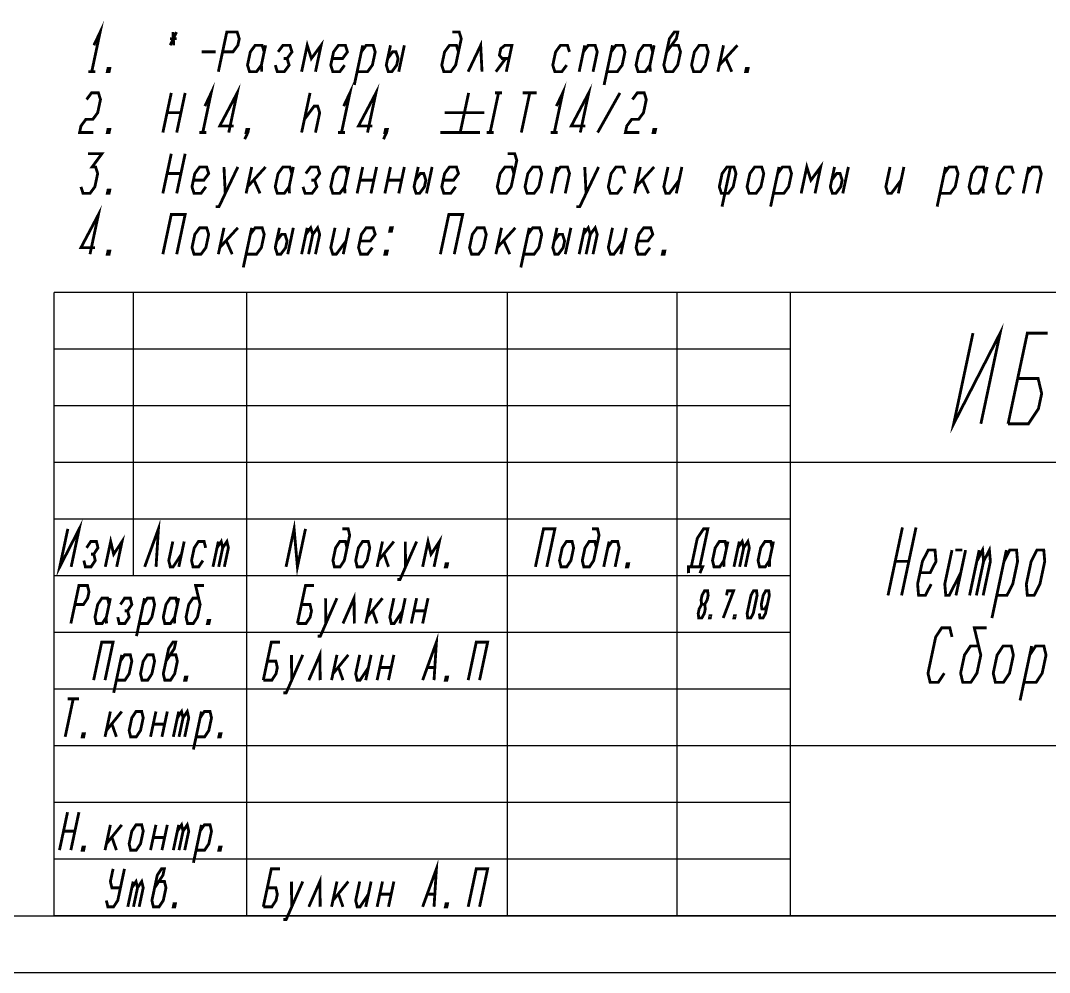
# Model space of a CAD drawing. Header units: millimetres. Extents: x 0 to 1189, y 0 to 841.
# Drawn here: x 996 to 1086.9, y 0 to 84 of the extents above; entities that cross this region are included whole.
import ezdxf

# ---------------------------------------------------------------- set-up
doc = ezdxf.new("R2010")
doc.units = ezdxf.units.MM
doc.header["$LTSCALE"] = 65.395
doc.layers.get('0').update_dxf_attribs({"linetype": 'CONTINUOUS'})

msp = doc.modelspace()

# ---------------------------------------------------------------- linework, layer by layer
at = {"color": 7, "linetype": 'CONTINUOUS'}
for p, q in [((1184, 60), (999, 60)), ((999, 5), (999, 60)), ((1006, 35), (1006, 60)), ((1016, 5), (1016, 60)), ((1039, 5), (1039, 60)), ((1054, 5), (1054, 60)), ((1064, 5), (1064, 60)), ((1064, 55), (999, 55)), ((1064, 50), (999, 50)), ((1184, 45), (999, 45)), ((1064, 40), (999, 40)), ((1064, 35), (999, 35)), ((1064, 30), (999, 30)), ((1064, 25), (999, 25)), ((1184, 20), (999, 20)), ((1064, 15), (999, 15)), ((1064, 10), (999, 10)), ((20, 5), (1184, 5)), ((1184, 5), (999, 5)), ((0, 0), (1189, 0))]:
    msp.add_line(p, q, dxfattribs=at)
at = {"color": 2, "linetype": 'CONTINUOUS', "const_width": 0.25}
for points in [[(1002.4962351, 81.8064848), (1003.0504583, 82.9731511), (1002.306535, 79.4731521)], [(1009.7879315, 82.9731511), (1009.2337083, 81.8064848)], [(1009.4816827, 82.9731511), (1009.539957, 81.8064848)], [(1013.4846155, 79.4731521), (1014.2286113, 82.9731511), (1015.1473577, 82.9731511), (1015.3295829, 82.389827), (1015.205632, 81.8064848), (1014.7753597, 81.2231607), (1013.8566134, 81.2231607)], [(1034.681603, 81.2231607), (1034.4993777, 81.8064848), (1033.8868801, 81.8064848), (1033.4566078, 81.2231607), (1033.2086334, 80.0564944), (1033.3908587, 79.4731521), (1034.0033563, 79.4731521), (1034.4336285, 80.0564944), (1034.9295774, 82.389827), (1034.7473521, 82.9731511), (1034.1348546, 82.9731511)], [(1053.0566023, 81.2231607), (1053.9170743, 82.389827), (1054.0410978, 82.9731511), (1053.734849, 82.9731511), (1053.3045767, 82.389827), (1052.8086279, 80.0564944), (1052.9908531, 79.4731521), (1053.6033507, 79.4731521), (1054.033623, 80.0564944), (1054.2815974, 81.2231607), (1054.0993721, 81.8064848), (1053.4868746, 81.8064848)], [(1009.2046074, 82.389827), (1009.8171049, 82.389827)], [(1017.5315988, 81.2231607), (1017.3493735, 81.8064848), (1016.7368759, 81.8064848), (1016.3066036, 81.2231607), (1016.0586292, 80.0564944), (1016.2408545, 79.4731521), (1016.8533521, 79.4731521), (1017.2836243, 80.0564944)], [(1017.6556223, 81.8064848), (1017.2836243, 80.0564944), (1017.3127252, 79.4731521)], [(1018.5086194, 80.0564944), (1018.6909173, 79.4731521), (1019.3034149, 79.4731521), (1019.7336146, 80.0564944), (1019.5513893, 80.6398185), (1019.981589, 81.2231607), (1019.7993637, 81.8064848), (1019.1868661, 81.8064848), (1018.7565939, 81.2231607)], [(1020.8346588, 79.4731521), (1021.3306076, 81.8064848), (1021.6951307, 80.6398185), (1022.5556027, 81.8064848), (1022.0596539, 79.4731521)], [(1023.5326234, 80.6398185), (1024.4513698, 80.6398185), (1024.881642, 81.2231607), (1024.6993442, 81.8064848), (1024.0868466, 81.8064848), (1023.6565743, 81.2231607), (1023.4085999, 80.0564944), (1023.5908978, 79.4731521), (1024.2033953, 79.4731521), (1024.633595, 80.0564944)], [(1025.4866648, 78.3064858), (1026.2305881, 81.8064848)], [(1025.7346392, 79.4731521), (1026.6533856, 79.4731521), (1027.0836578, 80.0564944), (1027.3316323, 81.2231607), (1027.1493344, 81.8064848), (1026.5368369, 81.8064848), (1026.1066371, 81.2231607)], [(1028.6805783, 81.8064848), (1028.308653, 80.0564944), (1028.4908782, 79.4731521), (1028.797127, 79.4731521), (1029.2273993, 80.0564944), (1029.3513502, 80.6398185), (1029.1691249, 81.2231607), (1028.8628762, 81.2231607), (1028.4326039, 80.6398185)], [(1029.9055734, 81.8064848), (1029.4096246, 79.4731521)], [(1035.5346002, 79.4731521), (1036.6431191, 81.8064848), (1036.7596678, 79.4731521)], [(1038.9034093, 79.4731521), (1039.3993582, 81.8064848), (1038.7868606, 81.8064848), (1038.4186364, 81.5148228), (1038.2946129, 80.9314987), (1038.5388862, 80.6398185), (1039.1513837, 80.6398185)], [(1044.4816365, 81.2231607), (1044.2993386, 81.8064848), (1043.6868411, 81.8064848), (1043.2566414, 81.2231607), (1043.0085944, 80.0564944), (1043.1908922, 79.4731521), (1043.8033898, 79.4731521), (1044.233662, 80.0564944)], [(1045.3346337, 79.4731521), (1045.8305825, 81.8064848)], [(1045.7066316, 81.2231607), (1046.1368313, 81.8064848), (1046.7493289, 81.8064848), (1046.9316267, 81.2231607), (1046.5596288, 79.4731521)], [(1047.5366495, 78.3064858), (1048.2805728, 81.8064848)], [(1047.7846239, 79.4731521), (1048.7033702, 79.4731521), (1049.1336425, 80.0564944), (1049.3816169, 81.2231607), (1049.1993191, 81.8064848), (1048.5868215, 81.8064848), (1048.1566218, 81.2231607)], [(1051.8316072, 81.2231607), (1051.6493819, 81.8064848), (1051.0368843, 81.8064848), (1050.6066121, 81.2231607), (1050.3586376, 80.0564944), (1050.5408629, 79.4731521), (1051.1533605, 79.4731521), (1051.5836328, 80.0564944)], [(1051.9556307, 81.8064848), (1051.5836328, 80.0564944), (1051.6127336, 79.4731521)], [(1055.2586181, 80.0564944), (1055.440916, 79.4731521), (1056.0534135, 79.4731521), (1056.4836132, 80.0564944), (1056.7315876, 81.2231607), (1056.5493624, 81.8064848), (1055.9368648, 81.8064848), (1055.5065925, 81.2231607), (1055.2586181, 80.0564944)], [(1058.0806063, 81.8064848), (1057.5846574, 79.4731521)], [(1057.7086083, 80.0564944), (1059.3056014, 81.8064848)], [(1012.0191207, 81.2231607), (1013.2441158, 81.2231607)], [(1019.2451405, 80.6398185), (1019.5513893, 80.6398185)], [(1037.984663, 79.4731521), (1038.8451349, 80.6398185)], [(1058.292005, 80.6398185), (1058.8096525, 79.4731521)], [(1002.0002863, 79.4731521), (1002.6127838, 79.4731521)], [(1003.8377789, 79.4731521), (1003.6846545, 79.4731521), (1003.74663, 79.7648323), (1003.8997544, 79.7648323), (1003.8377789, 79.4731521)], [(1060.187772, 79.4731521), (1060.0346476, 79.4731521), (1060.0966231, 79.7648323), (1060.2497475, 79.7648323), (1060.187772, 79.4731521)], [(1012.296196, 76.4392028), (1012.8504918, 77.6058691), (1012.106496, 74.1058701)], [(1014.4033618, 74.1058701), (1015.1473577, 77.6058691), (1013.608639, 74.6891942), (1014.8336341, 74.6891942)], [(1024.5462198, 76.4392028), (1025.100443, 77.6058691), (1024.3565197, 74.1058701)], [(1026.6533856, 74.1058701), (1027.3973088, 77.6058691), (1025.8586627, 74.6891942), (1027.0836578, 74.6891942)], [(1043.329575, 76.4392028), (1043.8837982, 77.6058691), (1043.1398749, 74.1058701)], [(1045.4367408, 74.1058701), (1046.1806641, 77.6058691), (1044.6419454, 74.6891942), (1045.8669405, 74.6891942)], [(1001.8545641, 77.0225269), (1002.2848364, 77.6058691), (1002.8973339, 77.6058691), (1003.0795592, 77.0225269), (1002.8315848, 75.8558606), (1002.4013851, 75.2725365), (1001.7888875, 75.2725365), (1001.3586152, 74.6891942), (1001.2346643, 74.1058701), (1002.4596594, 74.1058701)], [(1008.584635, 74.1058701), (1009.3285583, 77.6058691)], [(1010.5535534, 77.6058691), (1009.8096301, 74.1058701)], [(1021.578582, 77.6058691), (1020.8346588, 74.1058701)], [(1035.5785781, 77.6058691), (1034.8346548, 74.1058701)], [(1038.2181958, 77.6058691), (1037.4742, 74.1058701)], [(1037.911947, 77.6058691), (1038.5244446, 77.6058691)], [(1040.9744348, 77.6058691), (1040.230439, 74.1058701)], [(1040.3619373, 77.6058691), (1041.5869324, 77.6058691)], [(1046.9679847, 74.1058701), (1048.9369031, 77.6058691)], [(1050.0379473, 77.0225269), (1050.468147, 77.6058691), (1051.0806445, 77.6058691), (1051.2629424, 77.0225269), (1051.014968, 75.8558606), (1050.5846957, 75.2725365), (1049.9721981, 75.2725365), (1049.5419258, 74.6891942), (1049.4179749, 74.1058701), (1050.64297, 74.1058701)], [(1021.0826332, 75.2725365), (1021.9431052, 76.4392028), (1022.2493539, 76.4392028), (1022.4315792, 75.8558606), (1022.0596539, 74.1058701)], [(1008.9566329, 75.8558606), (1010.1816281, 75.8558606)], [(1033.4566078, 75.8558606), (1036.956625, 75.8558606)], [(1003.8377789, 74.1058701), (1003.6846545, 74.1058701), (1003.74663, 74.3975322), (1003.8997544, 74.3975322), (1003.8377789, 74.1058701)], [(1016.0877301, 74.1058701), (1015.9346057, 74.1058701), (1015.9966537, 74.3975322), (1016.1497781, 74.3975322), (1016.0877301, 74.1058701), (1015.8106548, 73.5225279)], [(1028.3377538, 74.1058701), (1028.1846295, 74.1058701), (1028.2466049, 74.3975322), (1028.3997293, 74.3975322), (1028.3377538, 74.1058701), (1028.0606785, 73.5225279)], [(1052.0210895, 74.1058701), (1051.8679651, 74.1058701), (1051.9299406, 74.3975322), (1052.083065, 74.3975322), (1052.0210895, 74.1058701)], [(1011.8002472, 74.1058701), (1012.4127448, 74.1058701)], [(1024.0502709, 74.1058701), (1024.6627685, 74.1058701)], [(1033.0846099, 74.1058701), (1036.5846271, 74.1058701)], [(1037.1679512, 74.1058701), (1037.7804487, 74.1058701)], [(1042.8336262, 74.1058701), (1043.4461237, 74.1058701)], [(1001.9785876, 72.2385871), (1003.2035827, 72.2385871), (1002.3431107, 71.0719117), (1002.6493595, 71.0719117), (1002.8315848, 70.4885786), (1002.5836104, 69.3219122), (1002.1534106, 68.7385791), (1001.5409131, 68.7385791), (1001.3586152, 69.3219122)], [(1008.584635, 68.7385791), (1009.3285583, 72.2385871)], [(1010.5535534, 72.2385871), (1009.8096301, 68.7385791)], [(1039.5815834, 70.4885786), (1039.3993582, 71.0719117), (1038.7868606, 71.0719117), (1038.3565883, 70.4885786), (1038.1086139, 69.3219122), (1038.2909117, 68.7385791), (1038.9034093, 68.7385791), (1039.333609, 69.3219122), (1039.8295579, 71.6552449), (1039.6473326, 72.2385871), (1039.034835, 72.2385871)], [(1011.2825997, 69.9052454), (1012.201346, 69.9052454), (1012.6316183, 70.4885786), (1012.4493204, 71.0719117), (1011.8368229, 71.0719117), (1011.4066232, 70.4885786), (1011.1586487, 69.3219122), (1011.340874, 68.7385791), (1011.9533716, 68.7385791), (1012.3836439, 69.3219122)], [(1013.2366411, 67.5719127), (1013.5428898, 67.5719127), (1015.205632, 71.0719117)], [(1013.9806369, 71.0719117), (1014.097113, 68.7385791)], [(1016.4306271, 71.0719117), (1015.9346057, 68.7385791)], [(1016.0586292, 69.3219122), (1017.6556223, 71.0719117)], [(1019.981589, 70.4885786), (1019.7993637, 71.0719117), (1019.1868661, 71.0719117), (1018.7565939, 70.4885786), (1018.5086194, 69.3219122), (1018.6909173, 68.7385791), (1019.3034149, 68.7385791), (1019.7336146, 69.3219122)], [(1020.1056125, 71.0719117), (1019.7336146, 69.3219122), (1019.762788, 68.7385791)], [(1020.9586097, 69.3219122), (1021.1409075, 68.7385791), (1021.7534051, 68.7385791), (1022.1836048, 69.3219122), (1022.0013795, 69.9052454), (1022.4315792, 70.4885786), (1022.2493539, 71.0719117), (1021.6368564, 71.0719117), (1021.2065841, 70.4885786)], [(1024.881642, 70.4885786), (1024.6993442, 71.0719117), (1024.0868466, 71.0719117), (1023.6565743, 70.4885786), (1023.4085999, 69.3219122), (1023.5908978, 68.7385791), (1024.2033953, 68.7385791), (1024.633595, 69.3219122)], [(1025.005593, 71.0719117), (1024.633595, 69.3219122), (1024.6627685, 68.7385791)], [(1025.7346392, 68.7385791), (1026.2305881, 71.0719117)], [(1027.4555832, 71.0719117), (1026.9596343, 68.7385791)], [(1028.1846295, 68.7385791), (1028.6805783, 71.0719117)], [(1029.9055734, 71.0719117), (1029.4096246, 68.7385791)], [(1031.1305685, 71.0719117), (1030.7586432, 69.3219122), (1030.9408685, 68.7385791), (1031.2471172, 68.7385791), (1031.6773895, 69.3219122), (1031.8013405, 69.9052454), (1031.6191152, 70.4885786), (1031.3128664, 70.4885786), (1030.8825941, 69.9052454)], [(1032.3556362, 71.0719117), (1031.8596148, 68.7385791)], [(1033.3325844, 69.9052454), (1034.2514033, 69.9052454), (1034.681603, 70.4885786), (1034.4993777, 71.0719117), (1033.8868801, 71.0719117), (1033.4566078, 70.4885786), (1033.2086334, 69.3219122), (1033.3908587, 68.7385791), (1034.0033563, 68.7385791), (1034.4336285, 69.3219122)], [(1040.5586041, 69.3219122), (1040.740902, 68.7385791), (1041.3533995, 68.7385791), (1041.7835992, 69.3219122), (1042.0316462, 70.4885786), (1041.8493484, 71.0719117), (1041.2368508, 71.0719117), (1040.8065786, 70.4885786), (1040.5586041, 69.3219122)], [(1042.8846434, 68.7385791), (1043.3805923, 71.0719117)], [(1043.2566414, 70.4885786), (1043.6868411, 71.0719117), (1044.2993386, 71.0719117), (1044.4816365, 70.4885786), (1044.1096385, 68.7385791)], [(1045.0866592, 67.5719127), (1045.392908, 67.5719127), (1047.0555776, 71.0719117)], [(1045.8305825, 71.0719117), (1045.9471312, 68.7385791)], [(1049.3816169, 70.4885786), (1049.1993191, 71.0719117), (1048.5868215, 71.0719117), (1048.1566218, 70.4885786), (1047.9086474, 69.3219122), (1048.0908727, 68.7385791), (1048.7033702, 68.7385791), (1049.1336425, 69.3219122)], [(1050.7306356, 71.0719117), (1050.2346141, 68.7385791)], [(1050.3586376, 69.3219122), (1051.9556307, 71.0719117)], [(1053.1806258, 71.0719117), (1052.8086279, 69.3219122), (1052.9908531, 68.7385791), (1053.2971019, 68.7385791), (1054.1576465, 69.9052454)], [(1054.4056209, 71.0719117), (1053.9096721, 68.7385791)], [(1057.7086083, 69.3219122), (1057.8909062, 68.7385791), (1058.5034037, 68.7385791), (1058.9336035, 69.3219122), (1059.1815779, 70.4885786), (1058.9993526, 71.0719117), (1058.386855, 71.0719117), (1057.9565828, 70.4885786), (1057.7086083, 69.3219122)], [(1058.6931038, 71.0719117), (1057.9491805, 67.5719127)], [(1060.1585986, 69.3219122), (1060.3408964, 68.7385791), (1060.953394, 68.7385791), (1061.3835937, 69.3219122), (1061.6316407, 70.4885786), (1061.4493428, 71.0719117), (1060.8368453, 71.0719117), (1060.4066456, 70.4885786), (1060.1585986, 69.3219122)], [(1062.2366635, 67.5719127), (1062.9805867, 71.0719117)], [(1062.4846379, 68.7385791), (1063.4033842, 68.7385791), (1063.8336565, 69.3219122), (1064.0816309, 70.4885786), (1063.8993331, 71.0719117), (1063.2868355, 71.0719117), (1062.8566358, 70.4885786)], [(1064.9346281, 68.7385791), (1065.430577, 71.0719117), (1065.7951001, 69.9052454), (1066.6555721, 71.0719117), (1066.1596232, 68.7385791)], [(1067.8805672, 71.0719117), (1067.5086418, 69.3219122), (1067.6908671, 68.7385791), (1067.9971159, 68.7385791), (1068.4273882, 69.3219122), (1068.5513391, 69.9052454), (1068.3691138, 70.4885786), (1068.0628651, 70.4885786), (1067.6325928, 69.9052454)], [(1069.1056349, 71.0719117), (1068.6096135, 68.7385791)], [(1072.7806202, 71.0719117), (1072.4086223, 69.3219122), (1072.5909202, 68.7385791), (1072.8971689, 68.7385791), (1073.7576409, 69.9052454)], [(1074.0056154, 71.0719117), (1073.5096665, 68.7385791)], [(1076.9366774, 67.5719127), (1077.6806007, 71.0719117)], [(1077.1846519, 68.7385791), (1078.1033982, 68.7385791), (1078.5335979, 69.3219122), (1078.7816449, 70.4885786), (1078.599347, 71.0719117), (1077.9868495, 71.0719117), (1077.5565772, 70.4885786)], [(1081.2316351, 70.4885786), (1081.0493373, 71.0719117), (1080.4368397, 71.0719117), (1080.00664, 70.4885786), (1079.758593, 69.3219122), (1079.9408909, 68.7385791), (1080.5533884, 68.7385791), (1080.9836607, 69.3219122)], [(1081.3555861, 71.0719117), (1080.9836607, 69.3219122), (1081.0127616, 68.7385791)], [(1083.6816254, 70.4885786), (1083.4993275, 71.0719117), (1082.88683, 71.0719117), (1082.4566302, 70.4885786), (1082.2086558, 69.3219122), (1082.3908811, 68.7385791), (1083.0033787, 68.7385791), (1083.4336509, 69.3219122)], [(1084.5346226, 68.7385791), (1085.0305714, 71.0719117)], [(1084.9066205, 70.4885786), (1085.3368202, 71.0719117), (1085.9493177, 71.0719117), (1086.1316156, 70.4885786), (1085.7596177, 68.7385791)], [(1008.9566329, 70.4885786), (1010.1816281, 70.4885786)], [(1016.6420259, 69.9052454), (1017.1596008, 68.7385791)], [(1021.6951307, 69.9052454), (1022.0013795, 69.9052454)], [(1025.9826136, 69.9052454), (1027.2076088, 69.9052454)], [(1028.4326039, 69.9052454), (1029.657599, 69.9052454)], [(1050.9419617, 69.9052454), (1051.4596093, 68.7385791)], [(1003.8377789, 68.7385791), (1003.6846545, 68.7385791), (1003.74663, 69.0302502), (1003.8997544, 69.0302502), (1003.8377789, 68.7385791)], [(1002.1534106, 63.3712971), (1002.8973339, 66.8712961), (1001.3586152, 63.9546302), (1002.5836104, 63.9546302)], [(1008.584635, 63.3712971), (1009.3285583, 66.8712961), (1010.5535534, 66.8712961), (1009.8096301, 63.3712971)], [(1033.0846099, 63.3712971), (1033.8286058, 66.8712961), (1035.0536009, 66.8712961), (1034.309605, 63.3712971)], [(1011.1586487, 63.9546302), (1011.340874, 63.3712971), (1011.9533716, 63.3712971), (1012.3836439, 63.9546302), (1012.6316183, 65.1212966), (1012.4493204, 65.7046297), (1011.8368229, 65.7046297), (1011.4066232, 65.1212966), (1011.1586487, 63.9546302)], [(1013.9806369, 65.7046297), (1013.4846155, 63.3712971)], [(1013.608639, 63.9546302), (1015.205632, 65.7046297)], [(1015.6866313, 62.2046307), (1016.4306271, 65.7046297)], [(1015.9346057, 63.3712971), (1016.8533521, 63.3712971), (1017.2836243, 63.9546302), (1017.5315988, 65.1212966), (1017.3493735, 65.7046297), (1016.7368759, 65.7046297), (1016.3066036, 65.1212966)], [(1018.8806174, 65.7046297), (1018.5086194, 63.9546302), (1018.6909173, 63.3712971), (1018.9971661, 63.3712971), (1019.4273658, 63.9546302), (1019.5513893, 64.5379634), (1019.3690914, 65.1212966), (1019.0628427, 65.1212966), (1018.6326429, 64.5379634)], [(1020.1056125, 65.7046297), (1019.6096636, 63.3712971)], [(1020.8346588, 63.3712971), (1021.3306076, 65.7046297)], [(1021.2065841, 65.1212966), (1021.6368564, 65.7046297), (1021.8190817, 65.1212966), (1021.4471563, 63.3712971)], [(1021.8190817, 65.1212966), (1022.2493539, 65.7046297), (1022.4315792, 65.1212966), (1022.0596539, 63.3712971)], [(1023.7805978, 65.7046297), (1023.4085999, 63.9546302), (1023.5908978, 63.3712971), (1023.8971465, 63.3712971), (1024.7576185, 64.5379634)], [(1025.005593, 65.7046297), (1024.5096441, 63.3712971)], [(1025.9826136, 64.5379634), (1026.90136, 64.5379634), (1027.3316323, 65.1212966), (1027.1493344, 65.7046297), (1026.5368369, 65.7046297), (1026.1066371, 65.1212966), (1025.8586627, 63.9546302), (1026.040888, 63.3712971), (1026.6533856, 63.3712971), (1027.0836578, 63.9546302)], [(1028.7717272, 65.4129586), (1028.6186028, 65.4129586), (1028.6805783, 65.7046297), (1028.8337027, 65.7046297), (1028.7717272, 65.4129586)], [(1035.6586237, 63.9546302), (1035.8409215, 63.3712971), (1036.4534191, 63.3712971), (1036.8836188, 63.9546302), (1037.1315932, 65.1212966), (1036.9493679, 65.7046297), (1036.3368704, 65.7046297), (1035.9065981, 65.1212966), (1035.6586237, 63.9546302)], [(1038.4806118, 65.7046297), (1037.984663, 63.3712971)], [(1038.1086139, 63.9546302), (1039.7056069, 65.7046297)], [(1040.1866788, 62.2046307), (1040.9306021, 65.7046297)], [(1040.4346532, 63.3712971), (1041.3533995, 63.3712971), (1041.7835992, 63.9546302), (1042.0316462, 65.1212966), (1041.8493484, 65.7046297), (1041.2368508, 65.7046297), (1040.8065786, 65.1212966)], [(1043.3805923, 65.7046297), (1043.0085944, 63.9546302), (1043.1908922, 63.3712971), (1043.497141, 63.3712971), (1043.9274133, 63.9546302), (1044.0513642, 64.5379634), (1043.8691389, 65.1212966), (1043.5628901, 65.1212966), (1043.1326179, 64.5379634)], [(1044.6055874, 65.7046297), (1044.1096385, 63.3712971)], [(1045.3346337, 63.3712971), (1045.8305825, 65.7046297)], [(1045.7066316, 65.1212966), (1046.1368313, 65.7046297), (1046.3191292, 65.1212966), (1045.9471312, 63.3712971)], [(1046.3191292, 65.1212966), (1046.7493289, 65.7046297), (1046.9316267, 65.1212966), (1046.5596288, 63.3712971)], [(1048.2805728, 65.7046297), (1047.9086474, 63.9546302), (1048.0908727, 63.3712971), (1048.3971215, 63.3712971), (1049.2575934, 64.5379634)], [(1049.5055679, 65.7046297), (1049.009619, 63.3712971)], [(1050.4825886, 64.5379634), (1051.4013349, 64.5379634), (1051.8316072, 65.1212966), (1051.6493819, 65.7046297), (1051.0368843, 65.7046297), (1050.6066121, 65.1212966), (1050.3586376, 63.9546302), (1050.5408629, 63.3712971), (1051.1533605, 63.3712971), (1051.5836328, 63.9546302)], [(1014.1919631, 64.5379634), (1014.7096106, 63.3712971)], [(1038.6920106, 64.5379634), (1039.2096581, 63.3712971)], [(1003.8377789, 63.3712971), (1003.6846545, 63.3712971), (1003.74663, 63.6629591), (1003.8997544, 63.6629591), (1003.8377789, 63.3712971)], [(1028.3377538, 63.3712971), (1028.1846295, 63.3712971), (1028.2466049, 63.6629591), (1028.3997293, 63.6629591), (1028.3377538, 63.3712971)], [(1052.8377288, 63.3712971), (1052.6846044, 63.3712971), (1052.7466524, 63.6629591), (1052.8997768, 63.6629591), (1052.8377288, 63.3712971)], [(1080.1004741, 56.4106415), (1078.3999951, 48.410636), (1082.500463, 56.4106415), (1080.799984, 48.410636)], [(1083.199973, 48.410636), (1084.900452, 56.4106415), (1086.7004255, 56.4106415)], [(1083.199973, 48.410636), (1085.0000191, 48.410636), (1085.8834235, 49.7439702), (1086.1668124, 51.0773045), (1085.8502586, 52.4106387), (1084.0502125, 52.4106387)], [(1000.197047, 39.1375753), (999.4849823, 35.7875802), (1001.20208, 39.1375753), (1000.4900153, 35.7875802)], [(1006.980022, 35.7875802), (1008.194567, 39.1375753), (1007.9849825, 35.7875802)], [(1019.4600226, 35.7875802), (1020.1720873, 39.1375753), (1020.4649831, 35.7875802), (1021.1770478, 39.1375753)], [(1024.8410024, 37.4625778), (1024.7084881, 38.0209103), (1024.2059353, 38.0209103), (1023.8360419, 37.4625778), (1023.5986628, 36.3459127), (1023.7312497, 35.7875802), (1024.2337299, 35.7875802), (1024.6036959, 36.3459127), (1025.0783815, 38.5792428), (1024.9457946, 39.1375753), (1024.4433144, 39.1375753)], [(1041.4750282, 35.7875802), (1042.1870929, 39.1375753), (1043.1920533, 39.1375753), (1042.4799886, 35.7875802)], [(1046.8560079, 37.4625778), (1046.7234937, 38.0209103), (1046.2209409, 38.0209103), (1045.8510475, 37.4625778), (1045.6136684, 36.3459127), (1045.7462552, 35.7875802), (1046.2487355, 35.7875802), (1046.6187014, 36.3459127), (1047.093387, 38.5792428), (1046.9608002, 39.1375753), (1046.4583199, 39.1375753)], [(1055.2312589, 35.7875802), (1055.7653074, 38.3000811), (1056.3201838, 39.1375753), (1056.6970439, 39.1375753), (1055.9849792, 35.7875802)], [(1072.5999915, 33.2667518), (1073.8753508, 39.2667514)], [(1075.075309, 39.2667514), (1073.8000223, 33.2667518)], [(1003.5049692, 35.7875802), (1003.9797274, 38.0209103), (1004.2448286, 36.9042452), (1004.9846879, 38.0209103), (1004.5100023, 35.7875802)], [(1013.3660348, 37.4625778), (1013.7359282, 38.0209103), (1013.868515, 37.4625778), (1013.5124827, 35.7875802)], [(1013.868515, 37.4625778), (1014.238481, 38.0209103), (1014.3710678, 37.4625778), (1014.0150355, 35.7875802)], [(1031.5199835, 35.7875802), (1031.9947416, 38.0209103), (1032.2598428, 36.9042452), (1032.9997021, 38.0209103), (1032.5250165, 35.7875802)], [(1059.3560381, 37.4625778), (1059.7259315, 38.0209103), (1059.8585183, 37.4625778), (1059.502486, 35.7875802)], [(1059.8585183, 37.4625778), (1060.2284843, 38.0209103), (1060.3609985, 37.4625778), (1060.0049662, 35.7875802)], [(1001.6137016, 36.3459127), (1001.7462159, 35.7875802), (1002.2487687, 35.7875802), (1002.618662, 36.3459127), (1002.4860752, 36.9042452), (1002.8560411, 37.4625778), (1002.7234543, 38.0209103), (1002.2209741, 38.0209103), (1001.8510081, 37.4625778)], [(1009.4647011, 38.0209103), (1009.1086688, 36.3459127), (1009.2412556, 35.7875802), (1009.4924957, 35.7875802), (1010.232355, 36.9042452)], [(1010.4697341, 38.0209103), (1009.994976, 35.7875802)], [(1012.3610018, 37.4625778), (1012.2284875, 38.0209103), (1011.7259347, 38.0209103), (1011.3560413, 37.4625778), (1011.1186622, 36.3459127), (1011.2512491, 35.7875802), (1011.7537293, 35.7875802), (1012.1236953, 36.3459127)], [(1013.0100024, 35.7875802), (1013.484688, 38.0209103)], [(1025.6086563, 36.3459127), (1025.7412432, 35.7875802), (1026.2437234, 35.7875802), (1026.6136893, 36.3459127), (1026.8510684, 37.4625778), (1026.7184816, 38.0209103), (1026.2159288, 38.0209103), (1025.8460354, 37.4625778), (1025.6086563, 36.3459127)], [(1027.9746821, 38.0209103), (1027.4999965, 35.7875802)], [(1027.6186498, 36.3459127), (1028.9797151, 38.0209103)], [(1029.2726109, 34.6709151), (1029.5239236, 34.6709151), (1030.9897086, 38.0209103)], [(1029.9846756, 38.0209103), (1030.0124702, 35.7875802)], [(1043.6036749, 36.3459127), (1043.7362618, 35.7875802), (1044.238742, 35.7875802), (1044.6087079, 36.3459127), (1044.8460145, 37.4625778), (1044.7134276, 38.0209103), (1044.2109474, 38.0209103), (1043.841054, 37.4625778), (1043.6036749, 36.3459127)], [(1047.5050086, 35.7875802), (1047.9796942, 38.0209103)], [(1047.861041, 37.4625778), (1048.2309343, 38.0209103), (1048.7334871, 38.0209103), (1048.8660014, 37.4625778), (1048.5099691, 35.7875802)], [(1058.3510051, 37.4625778), (1058.2184908, 38.0209103), (1057.715938, 38.0209103), (1057.3460446, 37.4625778), (1057.1086655, 36.3459127), (1057.2412524, 35.7875802), (1057.7437326, 35.7875802), (1058.1136985, 36.3459127)], [(1058.4697309, 38.0209103), (1058.1136985, 36.3459127), (1058.1205928, 35.7875802)], [(1059.0000057, 35.7875802), (1059.4746913, 38.0209103)], [(1062.3710646, 37.4625778), (1062.2384777, 38.0209103), (1061.7359249, 38.0209103), (1061.3660316, 37.4625778), (1061.1286525, 36.3459127), (1061.2612393, 35.7875802), (1061.7637195, 35.7875802), (1062.1336855, 36.3459127)], [(1062.4897178, 38.0209103), (1062.1336855, 36.3459127), (1062.1406523, 35.7875802)], [(1075.4251002, 35.2667577), (1076.3251233, 35.2667577), (1076.8376909, 36.2667561), (1076.750243, 37.2667545), (1076.1502277, 37.2667545), (1075.6376601, 36.2667561), (1075.2125403, 34.2667593), (1075.2999882, 33.2667518), (1075.9000035, 33.2667518), (1076.4125711, 34.2667593)], [(1078.2502089, 37.2667545), (1077.6125293, 34.2667593), (1077.6999771, 33.2667518), (1077.9999848, 33.2667518), (1079.0251199, 35.2667577)], [(1078.5502166, 37.2667545), (1079.150232, 37.2667545)], [(1079.4502397, 37.2667545), (1078.6000002, 33.2667518)], [(1079.8000309, 33.2667518), (1080.6501979, 37.2667545)], [(1080.437638, 36.2667561), (1080.9502056, 37.2667545), (1081.0376534, 36.2667561), (1080.3999738, 33.2667518)], [(1081.0376534, 36.2667561), (1081.5502209, 37.2667545), (1081.6376688, 36.2667561), (1080.9999891, 33.2667518)], [(1081.7749001, 31.2667549), (1083.0502594, 37.2667545)], [(1082.2000199, 33.2667518), (1083.0999704, 33.2667518), (1083.612538, 34.2667593), (1084.0376577, 36.2667561), (1083.9502099, 37.2667545), (1083.3501945, 37.2667545), (1082.8376995, 36.2667561)], [(1084.8125687, 34.2667593), (1084.9000165, 33.2667518), (1085.5000319, 33.2667518), (1086.0125269, 34.2667593), (1086.4376467, 36.2667561), (1086.3501989, 37.2667545), (1085.750256, 37.2667545), (1085.2376885, 36.2667561), (1084.8125687, 34.2667593)], [(1002.2348351, 36.9042452), (1002.4860752, 36.9042452)], [(1028.1142358, 36.9042452), (1028.5050295, 35.7875802)], [(1073.2376711, 36.2667561), (1074.4377019, 36.2667561)], [(1033.655597, 35.7875802), (1033.5299769, 35.7875802), (1033.5893398, 36.0667419), (1033.7149599, 36.0667419), (1033.655597, 35.7875802)], [(1049.6406221, 35.7875802), (1049.5150021, 35.7875802), (1049.574365, 36.0667419), (1049.699985, 36.0667419), (1049.6406221, 35.7875802)], [(1054.986913, 35.2292477), (1054.9800188, 35.7875802), (1056.2362194, 35.7875802), (1055.991946, 35.2292477)], [(1000.4649784, 30.787579), (1001.1770431, 34.1375832), (1001.930836, 34.1375832), (1002.0634229, 33.5792416), (1001.944697, 33.0209091), (1001.5748036, 32.4625766), (1000.8210107, 32.4625766)], [(1011.7434243, 33.0209091), (1011.240944, 33.0209091), (1010.8710507, 32.4625766), (1010.6336716, 31.3459115), (1010.7662584, 30.787579), (1011.2687386, 30.787579), (1011.6387046, 31.3459115), (1011.8760111, 32.4625766), (1011.4783231, 34.1375832), (1012.2320435, 34.1375832)], [(1020.4649831, 30.787579), (1021.1770478, 34.1375832), (1021.9308407, 34.1375832)], [(1056.4200412, 32.4731901), (1056.6400759, 32.8731913), (1056.7251288, 33.2731924), (1056.6751276, 33.6731936), (1056.4051642, 33.6731936), (1056.1851295, 33.2731924), (1056.1000765, 32.8731913), (1056.1500778, 32.4731901)], [(1058.0549888, 31.2731956), (1058.9701066, 33.6731936), (1058.4301072, 33.6731936), (1058.3451268, 33.2731924)], [(1060.2149861, 31.2731956), (1060.1650574, 31.6731877), (1060.5051241, 33.2731924), (1060.7251588, 33.6731936), (1060.9951222, 33.6731936), (1061.0451235, 33.2731924), (1060.7050567, 31.6731877), (1060.485022, 31.2731956), (1060.2149861, 31.2731956)], [(1061.245056, 31.6731877), (1061.2949847, 31.2731956), (1061.5650207, 31.2731956), (1061.7850554, 31.6731877), (1062.1251221, 33.2731924), (1062.0751208, 33.6731936), (1061.8051575, 33.6731936), (1061.5851228, 33.2731924), (1061.4150894, 32.4731901), (1061.4650181, 32.0731889), (1061.7350541, 32.0731889), (1061.9550887, 32.4731901)], [(1003.8360372, 32.4625766), (1003.7034504, 33.0209091), (1003.2009702, 33.0209091), (1002.8310042, 32.4625766), (1002.5936977, 31.3459115), (1002.7262845, 30.787579), (1003.2287648, 30.787579), (1003.5986581, 31.3459115)], [(1003.9546905, 33.0209091), (1003.5986581, 31.3459115), (1003.6056249, 30.787579)], [(1004.6036912, 31.3459115), (1004.736278, 30.787579), (1005.2387582, 30.787579), (1005.6086516, 31.3459115), (1005.4761373, 31.9042441), (1005.8460307, 32.4625766), (1005.7134438, 33.0209091), (1005.2109636, 33.0209091), (1004.8409977, 32.4625766)], [(1006.2576523, 29.670914), (1006.969717, 33.0209091)], [(1006.4950314, 30.787579), (1007.2487517, 30.787579), (1007.6186451, 31.3459115), (1007.8560242, 32.4625766), (1007.7234373, 33.0209091), (1007.2209571, 33.0209091), (1006.8510637, 32.4625766)], [(1009.8660176, 32.4625766), (1009.7334308, 33.0209091), (1009.2309506, 33.0209091), (1008.8610572, 32.4625766), (1008.6236781, 31.3459115), (1008.756265, 30.787579), (1009.2587452, 30.787579), (1009.6287111, 31.3459115)], [(1009.9847435, 33.0209091), (1009.6287111, 31.3459115), (1009.6356053, 30.787579)], [(1022.23767, 29.670914), (1022.4889102, 29.670914), (1023.9546952, 33.0209091)], [(1022.9497347, 33.0209091), (1022.9775294, 30.787579)], [(1024.48497, 30.787579), (1025.4622084, 33.0209091), (1025.4900031, 30.787579)], [(1026.9697217, 33.0209091), (1026.4950361, 30.787579)], [(1026.6136893, 31.3459115), (1027.9746821, 33.0209091)], [(1028.9797151, 33.0209091), (1028.6236828, 31.3459115), (1028.7562697, 30.787579), (1029.0075098, 30.787579), (1029.7473691, 31.9042441)], [(1029.9846756, 33.0209091), (1029.50999, 30.787579)], [(1030.515023, 30.787579), (1030.9897086, 33.0209091)], [(1031.9947416, 33.0209091), (1031.5199835, 30.787579)], [(1005.2248246, 31.9042441), (1005.4761373, 31.9042441)], [(1020.4649831, 30.787579), (1021.218776, 30.787579), (1021.5886694, 31.3459115), (1021.7073226, 31.9042441), (1021.5748083, 32.4625766), (1020.8210154, 32.4625766)], [(1027.1092028, 31.9042441), (1027.4999965, 30.787579)], [(1030.7523295, 31.9042441), (1031.7573625, 31.9042441)], [(1055.8949915, 31.2731956), (1056.1650274, 31.2731956), (1056.3849895, 31.6731877), (1056.4700425, 32.0731889), (1056.4200412, 32.4731901), (1056.1500778, 32.4731901), (1055.9300432, 32.0731889), (1055.8449902, 31.6731877), (1055.8949915, 31.2731956)], [(1012.6506318, 30.787579), (1012.5250118, 30.787579), (1012.5843747, 31.0667498), (1012.7099948, 31.0667498), (1012.6506318, 30.787579)], [(1056.9074993, 31.2731956), (1056.8400084, 31.2731956), (1056.8825349, 31.4731917), (1056.9500258, 31.4731917), (1056.9074993, 31.2731956)], [(1059.0674966, 31.2731956), (1059.0000057, 31.2731956), (1059.0425322, 31.4731917), (1059.1100231, 31.4731917), (1059.0674966, 31.2731956)], [(1031.5199835, 25.7875778), (1032.7345284, 29.1375821), (1032.5250165, 25.7875778)], [(1078.2502089, 29.5992049), (1078.0602911, 30.3991982), (1077.3402437, 30.3991982), (1076.8102591, 29.5992049), (1076.130053, 26.3992045), (1076.3199708, 25.5992022), (1077.0400182, 25.5992022), (1077.5700754, 26.3992045)], [(1080.6001966, 28.7992026), (1079.8801491, 28.7992026), (1079.3501646, 27.9992002), (1079.0100252, 26.3992045), (1079.2000156, 25.5992022), (1079.9199905, 25.5992022), (1080.4500476, 26.3992045), (1080.7901144, 27.9992002), (1080.2202885, 30.3991982), (1081.3002871, 30.3991982)], [(1002.4749719, 25.7875778), (1003.1870366, 29.1375821), (1004.1920696, 29.1375821), (1003.4800049, 25.7875778)], [(1008.8610572, 27.4625754), (1009.6009165, 28.5792495), (1009.7195698, 29.1375821), (1009.4683297, 29.1375821), (1009.0983637, 28.5792495), (1008.6236781, 26.3459104), (1008.756265, 25.7875778), (1009.2587452, 25.7875778), (1009.6287111, 26.3459104), (1009.8660176, 27.4625754), (1009.7334308, 28.020917), (1009.2309506, 28.020917)], [(1017.4500292, 25.7875778), (1018.1620939, 29.1375821), (1018.9158142, 29.1375821)], [(1035.5399704, 25.7875778), (1036.2520351, 29.1375821), (1037.2570681, 29.1375821), (1036.5450034, 25.7875778)], [(1021.4700161, 25.7875778), (1022.4471819, 28.020917), (1022.4749766, 25.7875778)], [(1081.89007, 26.3992045), (1082.0799878, 25.5992022), (1082.8000353, 25.5992022), (1083.3300198, 26.3992045), (1083.6701592, 27.9992002), (1083.4801688, 28.7992026), (1082.7601939, 28.7992026), (1082.2301368, 27.9992002), (1081.89007, 26.3992045)], [(1084.2599421, 23.9991974), (1085.280215, 28.7992026)], [(1084.6000089, 25.5992022), (1085.6800075, 25.5992022), (1086.2100646, 26.3992045), (1086.5501314, 27.9992002), (1086.3602136, 28.7992026), (1085.6401661, 28.7992026), (1085.110109, 27.9992002)], [(1004.2476588, 24.6709128), (1004.9597235, 28.020917)], [(1004.4849653, 25.7875778), (1005.2387582, 25.7875778), (1005.6086516, 26.3459104), (1005.8460307, 27.4625754), (1005.7134438, 28.020917), (1005.2109636, 28.020917), (1004.8409977, 27.4625754)], [(1006.6136846, 26.3459104), (1006.7462715, 25.7875778), (1007.2487517, 25.7875778), (1007.6186451, 26.3459104), (1007.8560242, 27.4625754), (1007.7234373, 28.020917), (1007.2209571, 28.020917), (1006.8510637, 27.4625754), (1006.6136846, 26.3459104)], [(1017.4500292, 25.7875778), (1018.2037495, 25.7875778), (1018.5736429, 26.3459104), (1018.6923687, 26.9042429), (1018.5597819, 27.4625754), (1017.8060615, 27.4625754)], [(1019.2226436, 24.6709128), (1019.4738837, 24.6709128), (1020.9397413, 28.020917)], [(1019.9347083, 28.020917), (1019.9625029, 25.7875778)], [(1023.9546952, 28.020917), (1023.4800096, 25.7875778)], [(1023.5986628, 26.3459104), (1024.9597282, 28.020917)], [(1025.9646887, 28.020917), (1025.6086563, 26.3459104), (1025.7412432, 25.7875778), (1025.9924833, 25.7875778), (1026.7323426, 26.9042429)], [(1026.9697217, 28.020917), (1026.4950361, 25.7875778)], [(1027.4999965, 25.7875778), (1027.9746821, 28.020917)], [(1028.9797151, 28.020917), (1028.5050295, 25.7875778)], [(1024.0942488, 26.9042429), (1024.48497, 25.7875778)], [(1027.7373756, 26.9042429), (1028.7423361, 26.9042429)], [(1032.0086027, 26.9042429), (1032.5110829, 26.9042429)], [(1010.6406384, 25.7875778), (1010.5150183, 25.7875778), (1010.5743087, 26.0667486), (1010.6999287, 26.0667486), (1010.6406384, 25.7875778)], [(1033.655597, 25.7875778), (1033.5299769, 25.7875778), (1033.5893398, 26.0667486), (1033.7149599, 26.0667486), (1033.655597, 25.7875778)], [(1000.6745629, 24.1375809), (999.9624982, 20.7875767)], [(1000.1720826, 24.1375809), (1001.1770431, 24.1375809)], [(1003.9546905, 23.0209158), (1003.4800049, 20.7875767)], [(1003.5986581, 21.3459092), (1004.9597235, 23.0209158)], [(1005.6086516, 21.3459092), (1005.7412385, 20.7875767), (1006.2437187, 20.7875767), (1006.6136846, 21.3459092), (1006.8510637, 22.4625833), (1006.7184769, 23.0209158), (1006.2159241, 23.0209158), (1005.8460307, 22.4625833), (1005.6086516, 21.3459092)], [(1007.4999918, 20.7875767), (1007.9746774, 23.0209158)], [(1008.9797104, 23.0209158), (1008.5050248, 20.7875767)], [(1009.5099853, 20.7875767), (1009.9847435, 23.0209158)], [(1009.8660176, 22.4625833), (1010.2359836, 23.0209158), (1010.3684979, 22.4625833), (1010.0124655, 20.7875767)], [(1010.3684979, 22.4625833), (1010.7384638, 23.0209158), (1010.8710507, 22.4625833), (1010.5150183, 20.7875767)], [(1011.2826722, 19.6709116), (1011.9947369, 23.0209158)], [(1011.5199788, 20.7875767), (1012.2737717, 20.7875767), (1012.643665, 21.3459092), (1012.8810441, 22.4625833), (1012.7484573, 23.0209158), (1012.2459771, 23.0209158), (1011.8760111, 22.4625833)], [(1004.0942441, 21.9042417), (1004.4849653, 20.7875767)], [(1007.7373709, 21.9042417), (1008.7423314, 21.9042417)], [(1001.5956315, 20.7875767), (1001.4700114, 20.7875767), (1001.5293743, 21.0667475), (1001.6549944, 21.0667475), (1001.5956315, 20.7875767)], [(1013.6555923, 20.7875767), (1013.5299722, 20.7875767), (1013.5893351, 21.0667475), (1013.7149552, 21.0667475), (1013.6555923, 20.7875767)], [(999.4600179, 10.7875834), (1000.1720826, 14.1375785)], [(1001.1770431, 14.1375785), (1000.4649784, 10.7875834)], [(1003.9546905, 13.0209135), (1003.4800049, 10.7875834)], [(1003.5986581, 11.3459159), (1004.9597235, 13.0209135)], [(1005.6086516, 11.3459159), (1005.7412385, 10.7875834), (1006.2437187, 10.7875834), (1006.6136846, 11.3459159), (1006.8510637, 12.462581), (1006.7184769, 13.0209135), (1006.2159241, 13.0209135), (1005.8460307, 12.462581), (1005.6086516, 11.3459159)], [(1007.4999918, 10.7875834), (1007.9746774, 13.0209135)], [(1008.9797104, 13.0209135), (1008.5050248, 10.7875834)], [(1009.5099853, 10.7875834), (1009.9847435, 13.0209135)], [(1009.8660176, 12.462581), (1010.2359836, 13.0209135), (1010.3684979, 12.462581), (1010.0124655, 10.7875834)], [(1010.3684979, 12.462581), (1010.7384638, 13.0209135), (1010.8710507, 12.462581), (1010.5150183, 10.7875834)], [(1011.2826722, 9.6709093), (1011.9947369, 13.0209135)], [(1011.5199788, 10.7875834), (1012.2737717, 10.7875834), (1012.643665, 11.3459159), (1012.8810441, 12.462581), (1012.7484573, 13.0209135), (1012.2459771, 13.0209135), (1011.8760111, 12.462581)], [(999.8160503, 12.462581), (1000.8210107, 12.462581)], [(1004.0942441, 11.9042484), (1004.4849653, 10.7875834)], [(1007.7373709, 11.9042484), (1008.7423314, 11.9042484)], [(1001.5956315, 10.7875834), (1001.4700114, 10.7875834), (1001.5293743, 11.0667451), (1001.6549944, 11.0667451), (1001.5956315, 10.7875834)], [(1013.6555923, 10.7875834), (1013.5299722, 10.7875834), (1013.5893351, 11.0667451), (1013.7149552, 11.0667451), (1013.6555923, 10.7875834)], [(1031.5199835, 5.7875822), (1032.7345284, 9.1375774), (1032.5250165, 5.7875822)], [(1003.5986581, 6.3459147), (1003.731245, 5.7875822), (1004.2337252, 5.7875822), (1004.6036912, 6.3459147), (1005.19703, 9.1375774)], [(1004.1920696, 9.1375774), (1003.9546905, 8.0209123), (1004.0872773, 7.4625798), (1004.8409977, 7.4625798)], [(1007.8560242, 7.4625798), (1008.5958835, 8.5792448), (1008.7145367, 9.1375774), (1008.4632966, 9.1375774), (1008.0934033, 8.5792448), (1007.6186451, 6.3459147), (1007.7512319, 5.7875822), (1008.2537847, 5.7875822), (1008.6236781, 6.3459147), (1008.8610572, 7.4625798), (1008.7284703, 8.0209123), (1008.2259901, 8.0209123)], [(1017.4500292, 5.7875822), (1018.1620939, 9.1375774), (1018.9158142, 9.1375774)], [(1035.5399704, 5.7875822), (1036.2520351, 9.1375774), (1037.2570681, 9.1375774), (1036.5450034, 5.7875822)], [(1005.8460307, 7.4625798), (1006.2159241, 8.0209123), (1006.3485109, 7.4625798), (1005.9924786, 5.7875822)], [(1006.3485109, 7.4625798), (1006.7184769, 8.0209123), (1006.8510637, 7.4625798), (1006.4950314, 5.7875822)], [(1021.4700161, 5.7875822), (1022.4471819, 8.0209123), (1022.4749766, 5.7875822)], [(1005.4899984, 5.7875822), (1005.964684, 8.0209123)], [(1017.4500292, 5.7875822), (1018.2037495, 5.7875822), (1018.5736429, 6.3459147), (1018.6923687, 6.9042473), (1018.5597819, 7.4625798), (1017.8060615, 7.4625798)], [(1019.2226436, 4.6709172), (1019.4738837, 4.6709172), (1020.9397413, 8.0209123)], [(1019.9347083, 8.0209123), (1019.9625029, 5.7875822)], [(1023.9546952, 8.0209123), (1023.4800096, 5.7875822)], [(1023.5986628, 6.3459147), (1024.9597282, 8.0209123)], [(1025.9646887, 8.0209123), (1025.6086563, 6.3459147), (1025.7412432, 5.7875822), (1025.9924833, 5.7875822), (1026.7323426, 6.9042473)], [(1026.9697217, 8.0209123), (1026.4950361, 5.7875822)], [(1027.4999965, 5.7875822), (1027.9746821, 8.0209123)], [(1028.9797151, 8.0209123), (1028.5050295, 5.7875822)], [(1024.0942488, 6.9042473), (1024.48497, 5.7875822)], [(1027.7373756, 6.9042473), (1028.7423361, 6.9042473)], [(1032.0086027, 6.9042473), (1032.5110829, 6.9042473)], [(1009.6356053, 5.7875822), (1009.5099853, 5.7875822), (1009.5693482, 6.0667439), (1009.6949683, 6.0667439), (1009.6356053, 5.7875822)], [(1033.655597, 5.7875822), (1033.5299769, 5.7875822), (1033.5893398, 6.0667439), (1033.7149599, 6.0667439), (1033.655597, 5.7875822)]]:
    msp.add_lwpolyline(points, dxfattribs=at)

doc.saveas('drawing.dxf')
